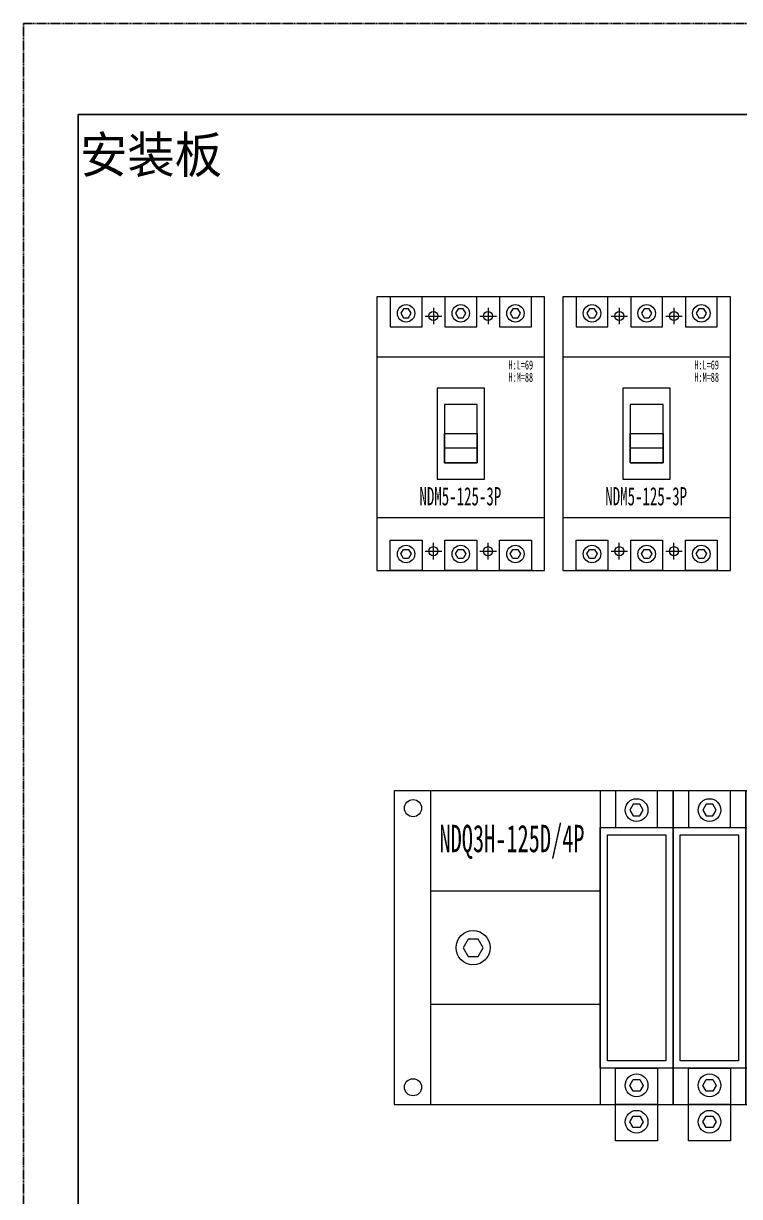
# Model space of a CAD drawing. Extents: x 232512 to 233212, y 288698 to 289998.
# Drawn here: x 232512 to 232905, y 289355 to 289998 of the extents above; entities that cross this region are included whole.
import ezdxf
from ezdxf.enums import TextEntityAlignment as Align

# ---------------------------------------------------------------- set-up
doc = ezdxf.new("R2010")
doc.units = 0
doc.header["$MEASUREMENT"] = 0
doc.linetypes.add('DASHED', pattern=[0.75, 0.5, -0.25])
doc.layers.add('布置图', color=30, linetype='Continuous')
doc.layers.add('细线', color=7, linetype='Continuous', lineweight=0)
doc.styles.add('宋', font='', dxfattribs={"width": 0.7})
doc.styles.get('宋').set_extended_font_data('SimSun')

# ---------------------------------------------------------------- blocks, each defined once
blk = doc.blocks.new('Manufacturer光辉PartName塑壳断路器Series125ShellFrameLimitingCurrentRemarkPartTypeMinCurrent1MaxCurrent125Poles3PMinPower0MaxPower0LibType2DelFlgfalseUpdateDate')
at = {"layer": '细线'}
for p, q in [((-19.53, 64.5), (-10.47, 64.5)), ((-15, 69.03), (-15, 59.97)), ((10.47, 64.5), (19.53, 64.5)), ((15, 69.03), (15, 59.97)), ((-15, -69.03), (-15, -59.97)), ((15, -69.03), (15, -59.97)), ((-19.53, -64.5), (-10.47, -64.5)), ((10.47, -64.5), (19.53, -64.5))]:
    blk.add_line(p, q, dxfattribs=at)
for points in [[(-46, -75), (46, -75), (46, 75), (-46, 75)], [(-38.75, 58.5), (-21.25, 58.5), (-21.25, 75), (-38.75, 75)], [(-8.75, 58.5), (8.75, 58.5), (8.75, 75), (-8.75, 75)], [(21.25, 58.5), (38.75, 58.5), (38.75, 75), (21.25, 75)], [(-46, -46), (46, -46), (46, 42), (-46, 42)], [(-13, -25), (13, -25), (13, 25), (-13, 25)], [(-9, -16), (9, -16), (9, 16), (-9, 16)], [(-9, 0), (9, 0), (9, -16), (-9, -16)], [(-9, 0), (9, 0), (9, -8), (-9, -8)], [(-38.75, -58.5), (-21.25, -58.5), (-21.25, -75), (-38.75, -75)], [(-8.75, -58.5), (8.75, -58.5), (8.75, -75), (-8.75, -75)], [(21.25, -58.5), (38.75, -58.5), (38.75, -75), (21.25, -75)]]:
    blk.add_lwpolyline(points, close=True, dxfattribs=at)
at = {"layer": '细线', "color": 7}
for points in [[(-27.19, 66), (-28.59, 68.43), (-31.41, 68.43), (-32.81, 66), (-31.41, 63.57), (-28.59, 63.57)], [(2.81, 66), (1.41, 68.43), (-1.41, 68.43), (-2.81, 66), (-1.41, 63.57), (1.41, 63.57)], [(32.81, 66), (31.41, 68.43), (28.59, 68.43), (27.19, 66), (28.59, 63.57), (31.41, 63.57)], [(-27.19, -66), (-28.59, -68.43), (-31.41, -68.43), (-32.81, -66), (-31.41, -63.57), (-28.59, -63.57)], [(2.81, -66), (1.41, -68.43), (-1.41, -68.43), (-2.81, -66), (-1.41, -63.57), (1.41, -63.57)], [(32.81, -66), (31.41, -68.43), (28.59, -68.43), (27.19, -66), (28.59, -63.57), (31.41, -63.57)]]:
    blk.add_lwpolyline(points, close=True, dxfattribs=at)
for centre in [(-30, 66), (0, 66), (30, 66), (-30, -66), (0, -66), (30, -66)]:
    blk.add_circle(centre, 4.8, dxfattribs=at)
at = {"layer": '细线'}
for centre in [(-15, 64.5), (15, 64.5), (-15, -64.5), (15, -64.5)]:
    blk.add_circle(centre, 2.5, dxfattribs=at)
at = {"layer": '细线', "color": 7, "attachment_point": 1, "style": '宋'}
for s, insert, char_height, width in [('\\pxql;{\\fFangSong_GB2312|b0|i0|c134|p49;\\W0.6;H:L=69}', (26.23, 40.19), 5, 16.7991), ('\\pxql;{\\fFangSong_GB2312|b0|i0|c134|p49;\\W0.6;H:M=88}', (26.23, 33.45), 5, 16.7991), ('\\pxql;{\\fFangSong_GB2312|b0|i0|c134|p49;\\W0.6;NDM5-125-3P}', (-22.68, -29.34), 10, 49.2649)]:
    blk.add_mtext(s, dxfattribs=dict(at, insert=insert, char_height=char_height, width=width))
blk = doc.blocks.new('Manufacturer光辉PartName双电源自动转换开关Series125ShellFrameLimitingCurrentRemarkPartTypeMinCurrent63MaxCurrent125Poles4PMinPower0MaxPower0LibType2DelFlgfalseUpdateDate')
at = {"layer": '细线'}
for points in [[(-146.5, -76), (146.5, -76), (146.5, 96), (-146.5, 96)], [(-146.5, -76), (-126.5, -76), (-126.5, 96), (-146.5, 96)], [(-33.5, -76), (6.5, -76), (6.5, 96), (-33.5, 96)], [(-25, 76), (-2, 76), (-2, 96), (-25, 96)], [(6.5, -76), (46.5, -76), (46.5, 96), (6.5, 96)], [(15, 76), (38, 76), (38, 96), (15, 96)], [(46.5, -76), (86.5, -76), (86.5, 96), (46.5, 96)], [(55, 76), (78, 76), (78, 96), (55, 96)], [(86.5, -76), (126.5, -76), (126.5, 96), (86.5, 96)], [(95, 76), (118, 76), (118, 96), (95, 96)], [(146.5, -76), (126.5, -76), (126.5, 96), (146.5, 96)], [(-9.85, 85.5), (-11.67, 88.67), (-15.33, 88.67), (-17.15, 85.5), (-15.33, 82.33), (-11.67, 82.33)], [(30.15, 85.5), (28.33, 88.67), (24.67, 88.67), (22.85, 85.5), (24.67, 82.33), (28.33, 82.33)], [(70.15, 85.5), (68.33, 88.67), (64.67, 88.67), (62.85, 85.5), (64.67, 82.33), (68.33, 82.33)], [(110.15, 85.5), (108.33, 88.67), (104.67, 88.67), (102.85, 85.5), (104.67, 82.33), (108.33, 82.33)], [(-33.5, 76), (6.5, 76), (6.5, -56), (-33.5, -56)], [(-29.5, 72), (2.5, 72), (2.5, -52), (-29.5, -52)], [(6.5, 76), (46.5, 76), (46.5, -56), (6.5, -56)], [(10.5, 72), (42.5, 72), (42.5, -52), (10.5, -52)], [(46.5, 76), (86.5, 76), (86.5, -56), (46.5, -56)], [(50.5, 72), (82.5, 72), (82.5, -52), (50.5, -52)], [(86.5, 76), (126.5, 76), (126.5, -56), (86.5, -56)], [(90.5, 72), (122.5, 72), (122.5, -52), (90.5, -52)], [(-126.5, 41.18), (-33.5, 41.18), (-33.5, -21.18), (-126.5, -21.18)], [(-97.75, 10), (-100.5, 14.75), (-105.98, 14.75), (-108.72, 10), (-105.98, 5.25), (-100.5, 5.25)], [(-25, -56), (-2, -56), (-2, -76), (-25, -76)], [(15, -56), (38, -56), (38, -76), (15, -76)], [(55, -56), (78, -56), (78, -76), (55, -76)], [(95, -56), (118, -56), (118, -76), (95, -76)], [(-9.85, -65.5), (-11.67, -68.67), (-15.33, -68.67), (-17.15, -65.5), (-15.33, -62.33), (-11.67, -62.33)], [(30.15, -65.5), (28.33, -68.67), (24.67, -68.67), (22.85, -65.5), (24.67, -62.33), (28.33, -62.33)], [(70.15, -65.5), (68.33, -68.67), (64.67, -68.67), (62.85, -65.5), (64.67, -62.33), (68.33, -62.33)], [(110.15, -65.5), (108.33, -68.67), (104.67, -68.67), (102.85, -65.5), (104.67, -62.33), (108.33, -62.33)], [(-25, -76), (-2, -76), (-2, -96), (-25, -96)], [(15, -76), (38, -76), (38, -96), (15, -96)], [(55, -76), (78, -76), (78, -96), (55, -96)], [(95, -76), (118, -76), (118, -96), (95, -96)], [(-9.85, -85.5), (-11.67, -88.67), (-15.33, -88.67), (-17.15, -85.5), (-15.33, -82.33), (-11.67, -82.33)], [(30.15, -85.5), (28.33, -88.67), (24.67, -88.67), (22.85, -85.5), (24.67, -82.33), (28.33, -82.33)], [(70.15, -85.5), (68.33, -88.67), (64.67, -88.67), (62.85, -85.5), (64.67, -82.33), (68.33, -82.33)], [(110.15, -85.5), (108.33, -88.67), (104.67, -88.67), (102.85, -85.5), (104.67, -82.33), (108.33, -82.33)]]:
    blk.add_lwpolyline(points, close=True, dxfattribs=at)
for centre, radius in [((-136.2, 86.54), 4.7), ((-13.5, 85.5), 6.24), ((26.5, 85.5), 6.24), ((66.5, 85.5), 6.24), ((106.5, 85.5), 6.24), ((136.2, 86.54), 4.7), ((-103.24, 10), 9.36), ((-136.2, -66.54), 4.7), ((-13.5, -65.5), 6.24), ((26.5, -65.5), 6.24), ((66.5, -65.5), 6.24), ((106.5, -65.5), 6.24), ((136.2, -66.54), 4.7), ((-13.5, -85.5), 6.24), ((26.5, -85.5), 6.24), ((66.5, -85.5), 6.24), ((106.5, -85.5), 6.24)]:
    blk.add_circle(centre, radius, dxfattribs=at)
at = {"layer": '细线', "insert": (-121.68, 77.41), "char_height": 15, "width": 73.8973, "attachment_point": 1, "style": '宋'}
blk.add_mtext('\\pxql;{\\fFangSong_GB2312|b0|i0|c134|p49;\\W0.6;NDQ3H-125D/4P}', dxfattribs=at)

msp = doc.modelspace()

# ---------------------------------------------------------------- linework, layer by layer
at = {"color": 2}
msp.add_lwpolyline([(232541.79, 289948.38), (233181.79, 289948.38), (233181.79, 288748.38), (232541.79, 288748.38)], close=True, dxfattribs=at)
at = {"layer": '布置图', "linetype": 'DASHED'}
msp.add_lwpolyline([(232511.79, 289998.38), (233211.79, 289998.38), (233211.79, 288698.38), (232511.79, 288698.38)], close=True, dxfattribs=at)

# ---------------------------------------------------------------- block references
for name, p in [('Manufacturer光辉PartName塑壳断路器Series125ShellFrameLimitingCurrentRemarkPartTypeMinCurrent1MaxCurrent125Poles3PMinPower0MaxPower0LibType2DelFlgfalseUpdateDate', (232751.79, 289773.38)), ('Manufacturer光辉PartName塑壳断路器Series125ShellFrameLimitingCurrentRemarkPartTypeMinCurrent1MaxCurrent125Poles3PMinPower0MaxPower0LibType2DelFlgfalseUpdateDate', (232853.79, 289773.38)), ('Manufacturer光辉PartName双电源自动转换开关Series125ShellFrameLimitingCurrentRemarkPartTypeMinCurrent63MaxCurrent125Poles4PMinPower0MaxPower0LibType2DelFlgfalseUpdateDate', (232861.79, 289481.38))]:
    msp.add_blockref(name, p)

# ---------------------------------------------------------------- texts
at = {"color": 0}
msp.add_text('安装板', height=20, dxfattribs=at).set_placement((232542.79, 289926.38), align=Align.MIDDLE_LEFT)

doc.saveas('drawing.dxf')
